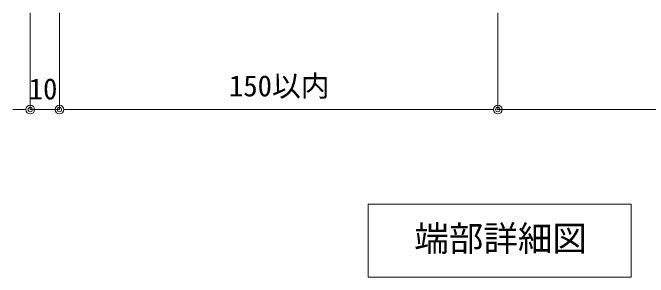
# Model space of a CAD drawing. Units: millimetres on the paper. Extents: x -401 to 401, y -279 to 279.
# Drawn here: x 172.7 to 245.2, y -139.8 to -109.7 of the extents above; entities that cross this region are included whole.
import ezdxf
from ezdxf.enums import TextEntityAlignment as Align

# ---------------------------------------------------------------- set-up
doc = ezdxf.new("R2010")
doc.units = ezdxf.units.MM
for name, color, linetype, lineweight in [('0-5_0-A11-寸法_詳細', 5, 'Continuous', 9), ('0-6_0', 7, 'Continuous', 9), ('0-9_A-B01-文字_タイトル室名', 2, 'Continuous', 9)]:
    doc.layers.add(name, color=color, linetype=linetype, lineweight=lineweight)
doc.styles.add('ＭＳ ゴシック', font='')
doc.styles.get('ＭＳ ゴシック').set_extended_font_data('MS Gothic')

# ---------------------------------------------------------------- blocks, each defined once
blk = doc.blocks.new('_Dot')
at = {"layer": '0-6_0'}
blk.add_line((-0.5, 0), (-1, 0), dxfattribs=at)
for radius in [0.5, 0.25]:
    blk.add_circle((0, 0), radius, dxfattribs=at)

msp = doc.modelspace()

# ---------------------------------------------------------------- linework, layer by layer
at = {"layer": '0-5_0-A11-寸法_詳細'}
for p, q in [((174.692, -109.722), (174.692, -120.749)), ((178.026, -109.722), (178.026, -120.749)), ((178.026, -109.722), (178.026, -120.749)), ((228.026, -109.722), (228.026, -120.749)), ((173.692, -120.749), (172.692, -120.749)), ((174.692, -120.749), (178.026, -120.749)), ((179.026, -120.749), (180.026, -120.749)), ((179.026, -120.749), (227.026, -120.749))]:
    msp.add_line(p, q, dxfattribs=at)
msp.add_lwpolyline([(227.906, -120.749), (272.906, -120.749), (266.975, -118.887)], dxfattribs=at)
at = {"layer": '0-9_A-B01-文字_タイトル室名'}
msp.add_lwpolyline([(213.24, -139.845), (243.24, -139.845), (243.24, -131.512), (213.24, -131.512)], close=True, dxfattribs=at)

# ---------------------------------------------------------------- block references
at = {"layer": '0-5_0-A11-寸法_詳細'}
for p in [(174.692, -120.749), (228.026, -120.749)]:
    msp.add_blockref('_Dot', p, dxfattribs=at)
at = {"layer": '0-5_0-A11-寸法_詳細', "rotation": 180}
msp.add_blockref('_Dot', (178.026, -120.749), dxfattribs=at)
msp.add_blockref('_Dot', (178.026, -120.749), dxfattribs=at)

# ---------------------------------------------------------------- texts
at = {"layer": '0-5_0-A11-寸法_詳細', "style": 'ＭＳ ゴシック'}
for s, p in [('150以内', (197.356, -119.97)), ('10', (174.517, -120.314))]:
    msp.add_text(s, height=2.405, dxfattribs=at).set_placement(p, align=Align.BOTTOM_LEFT)
at = {"layer": '0-9_A-B01-文字_タイトル室名', "style": 'ＭＳ ゴシック'}
msp.add_text('端部詳細図', height=2.889, dxfattribs=at).set_placement((218.494, -137.734), align=Align.BOTTOM_LEFT)

doc.saveas('drawing.dxf')
